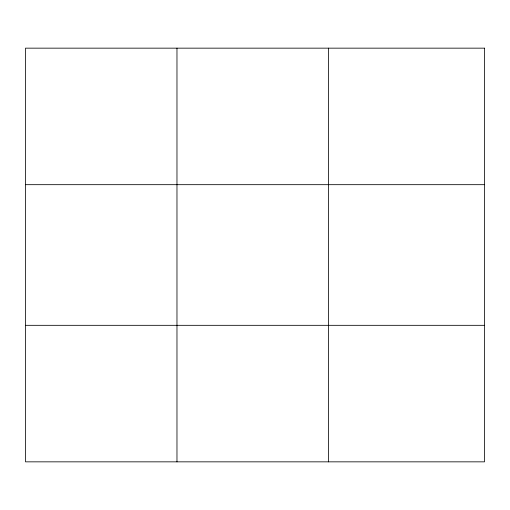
<?xml version="1.0" encoding="UTF-8"?>
<svg xmlns="http://www.w3.org/2000/svg" width="510" height="510" viewBox="0 0 510 510"><rect width="100%" height="100%" fill="white"/><g stroke="black" fill="none" stroke-linecap="round" stroke-linejoin="round"><path stroke-width="0.76" d="M176.97 461.843L176.97 48.157M328.44 461.843L328.44 48.157M25.5 184.677L484.5 184.677M25.5 325.323L484.5 325.323M484.5 48.157L484.5 461.843L25.5 461.843L25.5 48.157L484.5 48.157"/></g></svg>
